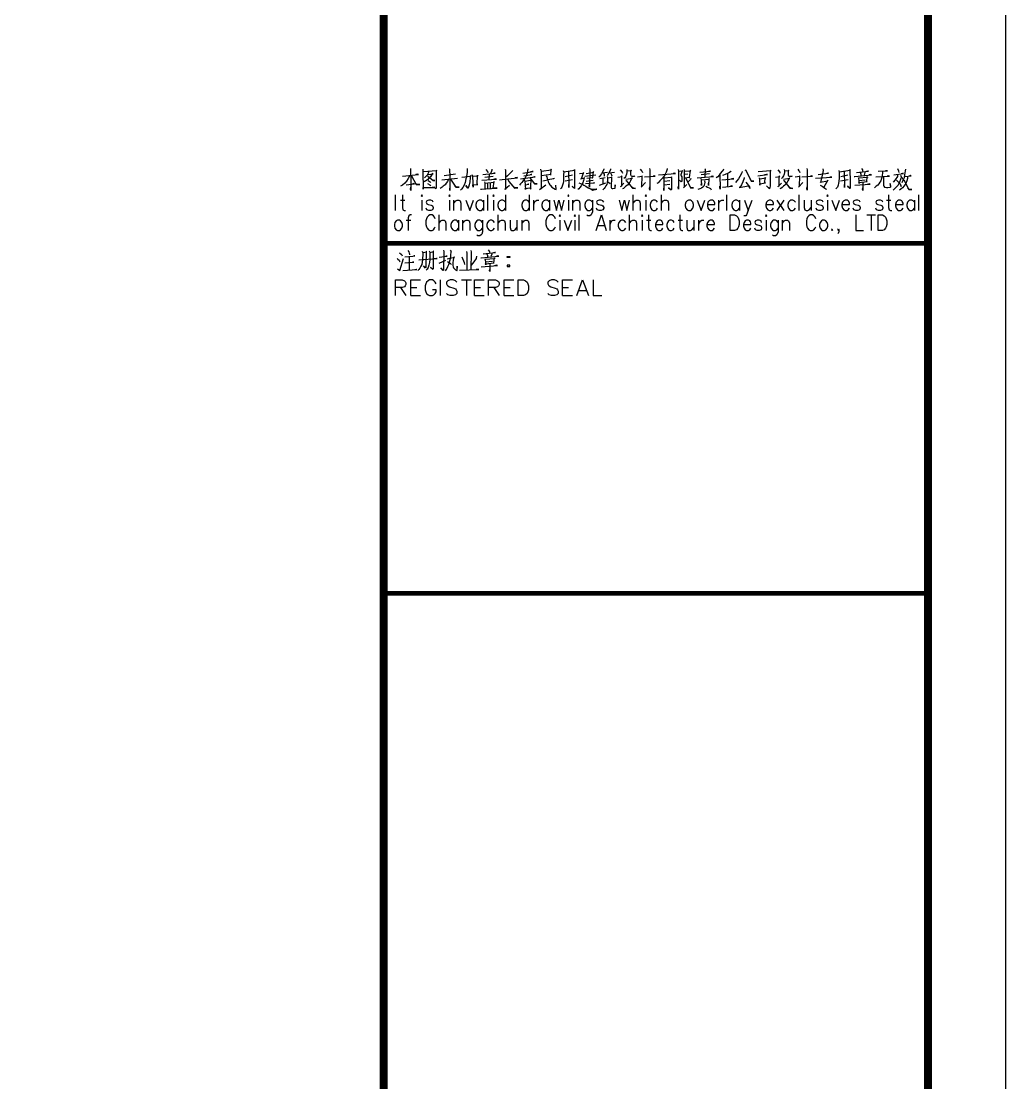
# Model space of a CAD drawing. Extents: x 1417642 to 3570900, y 124798 to 1191112.
# Drawn here: x 1599352 to 1618342, y 210008 to 230478 of the extents above; entities that cross this region are included whole.
import ezdxf

# ---------------------------------------------------------------- set-up
doc = ezdxf.new("R2010")
doc.units = 0
doc.header["$LTSCALE"] = 1000
doc.header["$MEASUREMENT"] = 0
doc.layers.add('PUB_TITLE', color=4, linetype='CONTINUOUS')
doc.layers.add('图戳', color=211, linetype='CONTINUOUS')

msp = doc.modelspace()

# ---------------------------------------------------------------- linework, layer by layer
at = {"layer": 'PUB_TITLE'}
msp.add_lwpolyline([(1417642.3, 124798.4), (1618342.3, 124798.4), (1618342.3, 250948.4), (1417642.3, 250948.4)], close=True, dxfattribs=at)
at = {"layer": 'PUB_TITLE', "const_width": 150}
msp.add_lwpolyline([(1421392.3, 126298.4), (1616842.3, 126298.4), (1616842.3, 249448.4), (1421392.3, 249448.4)], close=True, dxfattribs=at)
at = {"layer": '图戳'}
for p, q in [((1616842.3, 126298.4), (1616842.3, 249448.4)), ((1616842.3, 219448.4), (1606342.3, 219448.4))]:
    msp.add_line(p, q, dxfattribs=at)
for points, const_width in [([(1606342.3, 249448.4), (1606342.3, 126298.4)], 150), ([(1606342.3, 226198.4), (1616842.3, 226198.4)], 90), ([(1606342.3, 226198.4), (1616842.3, 226198.4)], 90), ([(1606342.3, 226198.4), (1616842.3, 226198.4)], 90), ([(1606342.3, 219448.4), (1616842.3, 219448.4)], 90)]:
    msp.add_lwpolyline(points, dxfattribs=dict(at, const_width=const_width))
for points in [[(1606861.4, 227636.8), (1606864.8, 227363.6), (1606864.8, 227216.8), (1606858, 227237.3), (1606864.8, 227281.7)], [(1607605.7, 227640.2), (1607612.6, 227623.1), (1607616, 227479.7), (1607619.4, 227216.8), (1607616, 227230.5), (1607616, 227261.2)], [(1607954, 227636.8), (1607954, 227609.5), (1607950.6, 227561.7), (1607940.4, 227493.4), (1607940.4, 227486.6), (1607930.1, 227438.8), (1607916.5, 227370.5), (1607892.6, 227315.8), (1607868.7, 227271.5), (1607841.3, 227240.7), (1607824.3, 227223.7)], [(1609125.1, 227630), (1609108.1, 227551.4), (1609097.8, 227517.3), (1609084.2, 227486.6), (1609073.9, 227455.8), (1609053.4, 227431.9), (1609029.5, 227394.4), (1609005.6, 227367.1), (1608985.2, 227339.7), (1608961.3, 227315.8)], [(1610313.3, 227636.8), (1610316.8, 227612.9), (1610313.3, 227278.3), (1610306.5, 227302.2), (1610313.3, 227329.5)], [(1610586.5, 227633.4), (1610586.5, 227616.3), (1610542.1, 227537.8), (1610525, 227507.1), (1610504.5, 227486.6), (1610494.3, 227469.5)], [(1610719.7, 227633.4), (1610716.2, 227616.3), (1610695.8, 227571.9), (1610671.9, 227531), (1610654.8, 227503.6)], [(1611470.8, 227636.8), (1611474.2, 227612.9), (1611474.2, 227223.7), (1611470.8, 227251), (1611474.2, 227285.1)], [(1611812.3, 227640.2), (1611812.3, 227623.1), (1611791.8, 227568.5), (1611774.7, 227527.5), (1611754.2, 227500.2), (1611720.1, 227452.4), (1611668.8, 227397.8), (1611634.7, 227363.6), (1611614.2, 227346.6)], [(1612539.5, 227633.4), (1612542.9, 227623.1), (1612539.5, 227476.3)], [(1614506.2, 227636.8), (1614509.6, 227612.9), (1614509.6, 227223.7), (1614506.2, 227251), (1614509.6, 227285.1)], [(1614816.9, 227630), (1614820.3, 227602.7), (1614796.4, 227479.7), (1614765.7, 227370.5), (1614762.3, 227377.3), (1614912.5, 227401.2), (1614909.1, 227411.5), (1614834, 227278.3)], [(1615561.2, 227640.2), (1615578.3, 227612.9), (1615581.7, 227606.1), (1615581.7, 227589)], [(1616288.5, 227561.7), (1616281.7, 227589), (1616257.8, 227633.4)], [(1606847.8, 227503.6), (1606813.6, 227445.6), (1606782.9, 227394.4), (1606748.7, 227356.8), (1606707.8, 227319.3), (1606670.2, 227295.4)], [(1606704.4, 227493.4), (1607015.1, 227524.1), (1607004.8, 227531), (1606963.8, 227520.7)], [(1606878.5, 227500.2), (1606970.7, 227329.5), (1607042.4, 227332.9), (1606974.1, 227336.3), (1606957, 227356.8)], [(1607097, 227623.1), (1607100.4, 227582.2), (1607107.3, 227237.3), (1607103.8, 227274.9), (1607329.2, 227274.9), (1607315.5, 227278.3), (1607281.4, 227274.9)], [(1607103.8, 227582.2), (1607370.2, 227599.2), (1607359.9, 227609.5), (1607356.5, 227582.2), (1607353.1, 227281.7), (1607349.7, 227247.6), (1607325.8, 227274.9)], [(1607192.6, 227527.5), (1607206.3, 227524.1), (1607295, 227534.4), (1607284.8, 227544.6), (1607243.8, 227479.7), (1607213.1, 227449), (1607185.8, 227421.7), (1607155.1, 227397.8), (1607124.3, 227380.7)], [(1607209.7, 227578.8), (1607209.7, 227561.7), (1607182.4, 227510.5), (1607144.8, 227469.5), (1607131.2, 227455.8)], [(1607185.8, 227490), (1607196, 227490), (1607295, 227404.6), (1607329.2, 227404.6), (1607295, 227411.5), (1607278, 227418.3)], [(1607595.5, 227431.9), (1607575, 227391), (1607551.1, 227353.4), (1607527.2, 227326.1), (1607493.1, 227298.8), (1607469.2, 227278.3), (1607435, 227251)], [(1607462.3, 227418.3), (1607766.2, 227452.4)], [(1607510.1, 227503.6), (1607728.7, 227537.8)], [(1607629.6, 227431.9), (1607708.2, 227315.8), (1607732.1, 227278.3), (1607797, 227281.7), (1607735.5, 227285.1), (1607711.6, 227305.6)], [(1607851.6, 227469.5), (1608015.5, 227493.4), (1608022.3, 227493.4), (1608015.5, 227503.6), (1608008.6, 227455.8), (1608001.8, 227384.1), (1607991.6, 227322.7), (1607977.9, 227278.3), (1607964.3, 227251), (1607957.4, 227268), (1607940.4, 227291.9), (1607926.7, 227309), (1607967.7, 227261.2), (1607974.5, 227274.9)], [(1608046.2, 227524.1), (1608056.4, 227486.6), (1608059.9, 227363.6), (1608066.7, 227281.7), (1608059.9, 227315.8), (1608063.3, 227322.7), (1608162.3, 227332.9), (1608148.6, 227329.5), (1608155.5, 227510.5), (1608162.3, 227496.8), (1608152, 227493.4), (1608056.4, 227483.2)], [(1608237.4, 227411.5), (1608517.4, 227435.4), (1608500.3, 227438.8), (1608459.3, 227428.5)], [(1608257.9, 227524.1), (1608493.5, 227548), (1608476.4, 227551.4), (1608455.9, 227544.6)], [(1608455.9, 227486.6), (1608292, 227466.1)], [(1608315.9, 227616.3), (1608346.7, 227578.8), (1608350.1, 227554.9)], [(1608377.4, 227531), (1608374, 227421.7)], [(1608432, 227623.1), (1608432, 227606.1), (1608401.3, 227537.8)], [(1608578.8, 227421.7), (1608735.9, 227438.8), (1608927.1, 227459.3), (1608916.9, 227466.1), (1608879.3, 227455.8)], [(1608688.1, 227626.6), (1608691.5, 227609.5), (1608691.5, 227230.5), (1608681.3, 227237.3), (1608770, 227315.8)], [(1608831.5, 227602.7), (1608797.4, 227561.7), (1608763.2, 227531), (1608729.1, 227496.8), (1608691.5, 227466.1)], [(1608735.9, 227431.9), (1608759.8, 227391), (1608797.4, 227339.7), (1608834.9, 227295.4), (1608865.7, 227261.2), (1608930.5, 227268), (1608865.7, 227271.5)], [(1608981.7, 227442.2), (1609265.1, 227476.3), (1609254.9, 227479.7), (1609213.9, 227466.1)], [(1609026.1, 227551.4), (1609224.2, 227578.8), (1609207.1, 227582.2), (1609172.9, 227571.9)], [(1609046.6, 227500.2), (1609200.3, 227524.1), (1609186.6, 227524.1), (1609166.1, 227517.3)], [(1609162.7, 227459.3), (1609251.5, 227343.2), (1609302.7, 227343.2), (1609251.5, 227346.6), (1609237.8, 227360.2)], [(1609367.6, 227623.1), (1609371, 227616.3), (1609381.2, 227595.8), (1609377.8, 227247.6), (1609350.5, 227230.5), (1609473.4, 227326.1)], [(1609381.2, 227589), (1609582.7, 227612.9), (1609572.4, 227626.6), (1609569, 227609.5), (1609558.8, 227517.3), (1609575.8, 227520.7), (1609381.2, 227496.8)], [(1609412, 227397.8), (1609511, 227418.3), (1609497.3, 227476.3), (1609483.7, 227500.2)], [(1609633.9, 227438.8), (1609623.6, 227449), (1609627.1, 227442.2), (1609511, 227418.3), (1609517.8, 227384.1), (1609531.5, 227353.4), (1609548.5, 227326.1), (1609562.2, 227309), (1609589.5, 227278.3), (1609620.2, 227257.8), (1609651, 227237.3), (1609668, 227230.5), (1609661.2, 227315.8)], [(1609808, 227602.7), (1609814.8, 227565.1), (1609811.4, 227524.1), (1609811.4, 227455.8), (1609811.4, 227391), (1609804.6, 227353.4), (1609794.4, 227315.8), (1609777.3, 227281.7), (1609767, 227261.2), (1609753.4, 227244.1)], [(1609814.8, 227571.9), (1610026.5, 227606.1), (1610023.1, 227616.3), (1610023.1, 227568.5), (1610026.5, 227431.9), (1610026.5, 227360.2), (1610026.5, 227350), (1610026.5, 227302.2), (1610026.5, 227268), (1610026.5, 227251), (1609978.7, 227298.8), (1610023.1, 227261.2)], [(1609842.2, 227401.2), (1609985.6, 227428.5)], [(1609982.2, 227507.1), (1609845.6, 227479.7)], [(1609910.4, 227585.6), (1609917.3, 227319.3), (1609917.3, 227274.9), (1609913.9, 227295.4), (1609917.3, 227332.9)], [(1610118.7, 227541.2), (1610204.1, 227551.4), (1610193.8, 227558.3), (1610187, 227531), (1610152.9, 227431.9), (1610146, 227438.8), (1610214.3, 227455.8), (1610207.5, 227459.3), (1610197.3, 227408), (1610183.6, 227360.2), (1610166.5, 227329.5), (1610152.9, 227305.6), (1610125.6, 227271.5), (1610105.1, 227247.6), (1610088, 227233.9)], [(1610224.6, 227493.4), (1610432.8, 227517.3)], [(1610251.9, 227544.6), (1610398.7, 227565.1), (1610385, 227578.8), (1610368, 227455.8), (1610374.8, 227455.8), (1610262.1, 227445.6)], [(1610514.8, 227445.6), (1610617.2, 227462.7)], [(1610555.8, 227554.9), (1610658.2, 227565.1)], [(1610654.8, 227483.2), (1610658.2, 227455.8), (1610661.6, 227411.5), (1610654.8, 227370.5), (1610644.5, 227329.5), (1610630.9, 227305.6), (1610617.2, 227281.7), (1610593.3, 227254.4), (1610579.7, 227233.9), (1610569.4, 227227.1)], [(1610572.8, 227452.4), (1610572.8, 227339.7)], [(1610583.1, 227554.9), (1610593.3, 227520.7), (1610596.7, 227510.5), (1610596.7, 227490)], [(1610661.6, 227455.8), (1610747, 227469.5), (1610736.7, 227476.3), (1610736.7, 227455.8), (1610733.3, 227298.8), (1610733.3, 227274.9), (1610740.1, 227261.2), (1610750.4, 227254.4), (1610760.6, 227254.4), (1610801.6, 227257.8), (1610808.4, 227261.2), (1610808.4, 227326.1), (1610801.6, 227261.2)], [(1610688.9, 227554.9), (1610798.2, 227565.1)], [(1610719.7, 227554.9), (1610740.1, 227517.3), (1610743.6, 227500.2)], [(1610859.6, 227472.9), (1610945, 227486.6), (1610931.3, 227500.2), (1610931.3, 227472.9), (1610927.9, 227298.8), (1610910.9, 227285.1), (1610975.7, 227353.4)], [(1610907.4, 227612.9), (1610945, 227568.5), (1610951.8, 227548)], [(1611016.7, 227435.4), (1611143, 227452.4), (1611132.8, 227459.3), (1611119.1, 227435.4), (1611102.1, 227401.2), (1611088.4, 227373.9), (1611071.3, 227350), (1611047.4, 227319.3), (1611016.7, 227295.4), (1610989.4, 227271.5), (1610968.9, 227254.4), (1610948.4, 227244.1)], [(1611030.4, 227619.7), (1611033.8, 227592.4), (1611033.8, 227558.3), (1611026.9, 227527.5), (1611016.7, 227496.8), (1611006.5, 227476.3), (1610992.8, 227459.3), (1610975.7, 227445.6)], [(1611037.2, 227595.8), (1611122.5, 227599.2), (1611115.7, 227609.5), (1611105.5, 227585.6), (1611105.5, 227561.7), (1611105.5, 227541.2), (1611105.5, 227517.3), (1611108.9, 227507.1), (1611115.7, 227496.8), (1611129.4, 227493.4), (1611146.5, 227490), (1611166.9, 227490), (1611180.6, 227493.4), (1611187.4, 227500.2)], [(1611242.1, 227476.3), (1611330.8, 227490), (1611324, 227496.8), (1611317.2, 227291.9), (1611306.9, 227278.3), (1611392.3, 227370.5)], [(1611289.9, 227626.6), (1611317.2, 227595.8), (1611327.4, 227578.8), (1611334.2, 227558.3)], [(1611371.8, 227476.3), (1611576.7, 227493.4), (1611566.4, 227496.8), (1611539.1, 227490)], [(1611641.5, 227517.3), (1611969.3, 227544.6), (1611952.2, 227551.4)], [(1611744, 227469.5), (1611747.4, 227455.8), (1611747.4, 227237.3), (1611747.4, 227216.8), (1611744, 227237.3), (1611747.4, 227261.2)], [(1611747.4, 227455.8), (1611894.2, 227469.5), (1611894.2, 227476.3), (1611901, 227469.5), (1611894.2, 227466.1), (1611894.2, 227233.9), (1611890.8, 227220.2), (1611839.6, 227264.6), (1611890.8, 227227.1)], [(1611952.2, 227551.4), (1611924.9, 227541.2)], [(1612020.5, 227619.7), (1612027.4, 227582.2), (1612027.4, 227240.7), (1612023.9, 227268), (1612027.4, 227298.8)], [(1612030.8, 227585.6), (1612109.3, 227592.4), (1612099.1, 227595.8), (1612075.2, 227513.9), (1612075.2, 227507.1), (1612082, 227496.8), (1612092.2, 227479.7), (1612095.6, 227455.8), (1612095.6, 227438.8), (1612092.2, 227414.9), (1612092.2, 227397.8), (1612082, 227380.7), (1612051.3, 227411.5), (1612082, 227384.1)], [(1612136.6, 227616.3), (1612136.6, 227589), (1612136.6, 227281.7), (1612126.4, 227268), (1612187.8, 227329.5)], [(1612140, 227589), (1612266.4, 227595.8), (1612252.7, 227606.1), (1612235.6, 227462.7), (1612245.9, 227462.7), (1612143.4, 227449)], [(1612208.3, 227531), (1612140, 227524.1)], [(1612170.8, 227452.4), (1612262.9, 227268), (1612317.6, 227264.6), (1612262.9, 227274.9), (1612249.3, 227295.4)], [(1612266.4, 227445.6), (1612259.5, 227425.1), (1612204.9, 227370.5)], [(1612392.7, 227459.3), (1612703.4, 227486.6), (1612686.3, 227490), (1612659, 227486.6)], [(1612440.5, 227568.5), (1612648.8, 227585.6), (1612635.1, 227589), (1612607.8, 227582.2)], [(1612461, 227445.6), (1612467.8, 227418.3), (1612471.2, 227312.4), (1612467.8, 227326.1), (1612471.2, 227350)], [(1612628.3, 227534.4), (1612464.4, 227517.3)], [(1612471.2, 227421.7), (1612628.3, 227435.4), (1612618, 227445.6), (1612614.6, 227418.3), (1612611.2, 227339.7), (1612607.8, 227309), (1612607.8, 227329.5), (1612611.2, 227353.4)], [(1612894.6, 227623.1), (1612884.4, 227595.8), (1612874.1, 227585.6), (1612836.6, 227541.2), (1612812.7, 227507.1), (1612785.3, 227479.7), (1612758, 227455.8)], [(1612829.7, 227531), (1612833.1, 227237.3), (1612826.3, 227264.6), (1612829.7, 227298.8)], [(1612867.3, 227418.3), (1613099.5, 227442.2), (1613085.8, 227445.6), (1613055.1, 227438.8)], [(1613044.8, 227589), (1613038, 227578.8), (1613014.1, 227561.7), (1612973.1, 227541.2), (1612928.8, 227520.7), (1612898, 227507.1), (1612880.9, 227503.6)], [(1612973.1, 227537.8), (1612973.1, 227291.9)], [(1613256.5, 227578.8), (1613253.1, 227554.9), (1613215.6, 227486.6), (1613184.8, 227438.8), (1613154.1, 227397.8), (1613130.2, 227370.5)], [(1613297.5, 227466.1), (1613297.5, 227449), (1613270.2, 227380.7), (1613273.6, 227384.1), (1613246.3, 227326.1), (1613212.1, 227271.5), (1613201.9, 227271.5), (1613379.4, 227302.2)], [(1613311.2, 227612.9), (1613328.2, 227606.1), (1613434.1, 227394.4), (1613440.9, 227394.4), (1613485.3, 227394.4), (1613437.5, 227401.2), (1613420.4, 227425.1)], [(1613557, 227496.8), (1613744.8, 227520.7), (1613727.7, 227520.7), (1613690.2, 227513.9)], [(1613563.8, 227582.2), (1613809.7, 227599.2), (1613802.8, 227609.5), (1613799.4, 227561.7), (1613799.4, 227373.9), (1613796, 227302.2), (1613792.6, 227268), (1613785.8, 227251), (1613782.3, 227244.1), (1613727.7, 227305.6), (1613782.3, 227254.4)], [(1613587.7, 227455.8), (1613594.6, 227418.3), (1613598, 227319.3), (1613598, 227343.2), (1613710.6, 227360.2), (1613693.6, 227360.2), (1613703.8, 227462.7), (1613714.1, 227449), (1613598, 227431.9)], [(1613898.4, 227472.9), (1613983.8, 227486.6), (1613970.1, 227500.2), (1613966.7, 227472.9), (1613963.3, 227298.8), (1613946.2, 227285.1), (1614014.5, 227353.4)], [(1613942.8, 227612.9), (1613983.8, 227568.5), (1613987.2, 227548)], [(1614055.5, 227435.4), (1614178.4, 227452.4), (1614168.2, 227459.3), (1614157.9, 227435.4), (1614140.9, 227401.2), (1614123.8, 227373.9), (1614110.1, 227350), (1614082.8, 227319.3), (1614055.5, 227295.4), (1614028.2, 227271.5), (1614004.3, 227254.4), (1613987.2, 227244.1)], [(1614069.2, 227619.7), (1614072.6, 227592.4), (1614072.6, 227558.3), (1614065.7, 227527.5), (1614055.5, 227496.8), (1614041.8, 227476.3), (1614028.2, 227459.3), (1614014.5, 227445.6)], [(1614072.6, 227595.8), (1614157.9, 227599.2), (1614154.5, 227609.5), (1614144.3, 227585.6), (1614144.3, 227561.7), (1614144.3, 227541.2), (1614144.3, 227517.3), (1614147.7, 227507.1), (1614154.5, 227496.8), (1614164.8, 227493.4), (1614181.8, 227490), (1614202.3, 227490), (1614216, 227493.4), (1614226.2, 227500.2)], [(1614280.8, 227476.3), (1614369.6, 227490), (1614362.8, 227496.8), (1614356, 227291.9), (1614342.3, 227278.3), (1614427.7, 227370.5)], [(1614328.6, 227626.6), (1614352.5, 227595.8), (1614366.2, 227578.8), (1614373, 227558.3)], [(1614410.6, 227476.3), (1614615.4, 227493.4), (1614601.8, 227496.8), (1614577.9, 227490)], [(1614670.1, 227452.4), (1614984.2, 227469.5), (1614970.5, 227472.9), (1614950.1, 227469.5)], [(1614724.7, 227524.1), (1614926.2, 227548), (1614912.5, 227548), (1614892, 227541.2)], [(1615120.8, 227602.7), (1615131, 227565.1), (1615127.6, 227524.1), (1615127.6, 227455.8), (1615124.2, 227391), (1615117.4, 227353.4), (1615107.1, 227315.8), (1615093.5, 227281.7), (1615079.8, 227261.2), (1615066.1, 227244.1)], [(1615131, 227571.9), (1615342.7, 227606.1), (1615335.9, 227616.3), (1615335.9, 227568.5), (1615339.3, 227431.9), (1615339.3, 227360.2), (1615339.3, 227350), (1615342.7, 227302.2), (1615339.3, 227268), (1615339.3, 227251), (1615291.5, 227298.8), (1615335.9, 227261.2)], [(1615154.9, 227401.2), (1615301.7, 227428.5)], [(1615294.9, 227507.1), (1615158.3, 227479.7)], [(1615226.6, 227585.6), (1615233.5, 227319.3), (1615233.5, 227274.9), (1615230, 227295.4), (1615233.5, 227332.9)], [(1615421.2, 227483.2), (1615428.1, 227483.2), (1615752.4, 227517.3), (1615738.8, 227520.7), (1615708, 227513.9)], [(1615465.6, 227561.7), (1615694.4, 227589), (1615680.7, 227589), (1615653.4, 227582.2)], [(1615496.4, 227466.1), (1615503.2, 227449), (1615513.4, 227350), (1615506.6, 227370.5), (1615667.1, 227387.5), (1615660.2, 227384.1), (1615670.5, 227483.2), (1615673.9, 227466.1), (1615503.2, 227452.4)], [(1615533.9, 227565.1), (1615544.2, 227527.5), (1615544.2, 227500.2)], [(1615622.7, 227571.9), (1615626.1, 227558.3), (1615609, 227507.1)], [(1615967.5, 227582.2), (1615967.5, 227565.1), (1615957.3, 227490), (1615947.1, 227445.6), (1615930, 227401.2), (1615916.3, 227373.9), (1615895.8, 227343.2), (1615871.9, 227315.8), (1615844.6, 227298.8), (1615824.1, 227278.3), (1615807.1, 227264.6)], [(1615834.4, 227479.7), (1616097.3, 227490), (1616087, 227496.8), (1616056.3, 227490)], [(1615878.8, 227585.6), (1616059.7, 227595.8), (1616049.5, 227595.8), (1616022.2, 227595.8)], [(1615981.2, 227476.3), (1615984.6, 227459.3), (1615981.2, 227404.6), (1615981.2, 227343.2), (1615984.6, 227315.8), (1615988, 227298.8), (1616001.7, 227281.7), (1616015.3, 227278.3), (1616042.7, 227274.9), (1616066.6, 227274.9), (1616114.4, 227278.3), (1616124.6, 227285.1), (1616114.4, 227350), (1616117.8, 227281.7)], [(1616315.8, 227455.8), (1616312.4, 227428.5), (1616295.3, 227377.3), (1616264.6, 227319.3), (1616223.6, 227274.9), (1616196.3, 227247.6), (1616169, 227223.7)], [(1616254.3, 227510.5), (1616250.9, 227486.6), (1616206.5, 227418.3), (1616172.4, 227377.3)], [(1616182.6, 227517.3), (1616367, 227541.2), (1616353.4, 227544.6), (1616326, 227534.4)], [(1616445.6, 227483.2), (1616445.6, 227445.6), (1616435.3, 227397.8), (1616414.8, 227350), (1616384.1, 227305.6), (1616349.9, 227268), (1616319.2, 227237.3), (1616291.9, 227220.2)], [(1616309, 227507.1), (1616326, 227479.7), (1616343.1, 227459.3), (1616349.9, 227435.4)], [(1616346.5, 227370.5), (1616370.4, 227428.5), (1616387.5, 227466.1), (1616397.8, 227513.9), (1616404.6, 227554.9), (1616411.4, 227595.8), (1616414.8, 227623.1)], [(1616394.3, 227483.2), (1616517.3, 227500.2), (1616503.6, 227503.6), (1616483.1, 227493.4)], [(1606779.5, 227322.7), (1606936.5, 227339.7), (1606926.3, 227346.6), (1606895.6, 227336.3)], [(1607189.2, 227350), (1607230.2, 227326.1), (1607250.7, 227312.4)], [(1607202.9, 227408), (1607237, 227384.1), (1607254.1, 227367.1)], [(1608213.5, 227240.7), (1608227.2, 227240.7), (1608312.5, 227247.6), (1608315.9, 227247.6), (1608534.5, 227261.2), (1608520.8, 227264.6), (1608469.6, 227257.8)], [(1608285.2, 227380.7), (1608292, 227353.4), (1608295.5, 227247.6)], [(1608292, 227353.4), (1608476.4, 227377.3), (1608466.2, 227387.5), (1608445.7, 227257.8)], [(1608346.7, 227339.7), (1608346.7, 227251)], [(1608397.9, 227346.6), (1608394.5, 227251)], [(1608834.9, 227295.4), (1608865.7, 227268)], [(1609053.4, 227418.3), (1609067.1, 227394.4), (1609070.5, 227319.3), (1609077.3, 227230.5), (1609073.9, 227254.4), (1609162.7, 227264.6), (1609179.8, 227237.3), (1609183.2, 227264.6), (1609183.2, 227315.8), (1609186.6, 227404.6), (1609176.4, 227404.6), (1609067.1, 227391)], [(1609073.9, 227322.7), (1609145.6, 227336.3), (1609135.4, 227336.3), (1609118.3, 227329.5)], [(1610108.5, 227363.6), (1610139.2, 227350), (1610163.1, 227339.7), (1610200.7, 227319.3), (1610241.6, 227298.8), (1610289.4, 227268), (1610330.4, 227247.6), (1610337.2, 227244.1), (1610371.4, 227223.7), (1610453.3, 227240.7), (1610449.9, 227240.7), (1610374.8, 227230.5), (1610340.7, 227240.7)], [(1610238.2, 227350), (1610412.4, 227363.6), (1610405.5, 227367.1), (1610395.3, 227360.2)], [(1610251.9, 227394.4), (1610381.6, 227411.5)], [(1610508, 227315.8), (1610627.5, 227363.6)], [(1610661.6, 227387.5), (1610699.2, 227353.4), (1610706, 227339.7)], [(1611016.7, 227404.6), (1611020.1, 227404.6), (1611139.6, 227257.8), (1611197.7, 227254.4), (1611139.6, 227264.6), (1611122.5, 227278.3)], [(1611863.5, 227401.2), (1611750.8, 227391)], [(1611750.8, 227326.1), (1611863.5, 227336.3)], [(1612532.7, 227397.8), (1612536.1, 227370.5), (1612525.9, 227319.3), (1612519, 227298.8), (1612502, 227278.3), (1612474.6, 227257.8), (1612443.9, 227244.1), (1612402.9, 227230.5)], [(1612556.6, 227298.8), (1612590.7, 227281.7), (1612621.5, 227264.6), (1612645.4, 227251), (1612652.2, 227240.7), (1612659, 227227.1)], [(1612880.9, 227281.7), (1613068.7, 227298.8), (1613051.7, 227302.2), (1613031.2, 227295.4)], [(1613328.2, 227377.3), (1613396.5, 227285.1), (1613403.3, 227254.4), (1613389.7, 227291.9)], [(1614052.1, 227404.6), (1614058.9, 227404.6), (1614175, 227257.8), (1614236.5, 227254.4), (1614175, 227264.6), (1614157.9, 227278.3)], [(1614762.3, 227319.3), (1614803.2, 227295.4), (1614827.1, 227278.3), (1614854.5, 227261.2), (1614871.5, 227247.6), (1614881.8, 227230.5)], [(1615431.5, 227315.8), (1615728.5, 227336.3), (1615711.5, 227339.7), (1615670.5, 227329.5)], [(1615510, 227408), (1615632.9, 227421.7)], [(1615585.1, 227370.5), (1615585.1, 227216.8), (1615581.7, 227240.7), (1615585.1, 227264.6)], [(1616237.3, 227414.9), (1616271.4, 227377.3), (1616305.6, 227339.7), (1616319.2, 227312.4), (1616326, 227288.5), (1616319.2, 227315.8)], [(1616377.3, 227421.7), (1616469.5, 227230.5), (1616527.5, 227230.5), (1616472.9, 227237.3), (1616449, 227264.6)], [(1606571.2, 226831), (1606571.2, 227128.1)], [(1606666.8, 227029), (1606752.2, 227029)], [(1606704.4, 227128.1), (1606704.4, 226885.6), (1606714.6, 226844.7), (1606738.5, 226831), (1606762.4, 226831)], [(1607066.3, 227114.4), (1607079.9, 227100.7), (1607090.2, 227114.4), (1607079.9, 227128.1), (1607066.3, 227114.4), (1607066.3, 227114.4)], [(1607079.9, 227029), (1607079.9, 226831)], [(1607298.5, 226988.1), (1607284.8, 227015.4), (1607250.7, 227029), (1607213.1, 227029), (1607175.5, 227015.4), (1607165.3, 226988.1), (1607175.5, 226957.3), (1607199.4, 226943.7), (1607260.9, 226930), (1607284.8, 226916.4), (1607298.5, 226885.6), (1607298.5, 226872), (1607284.8, 226844.7), (1607250.7, 226831), (1607213.1, 226831), (1607175.5, 226844.7), (1607165.3, 226872)], [(1607602.3, 227114.4), (1607612.6, 227100.7), (1607626.2, 227114.4), (1607612.6, 227128.1), (1607602.3, 227114.4), (1607602.3, 227114.4)], [(1607612.6, 227029), (1607612.6, 226831)], [(1607697.9, 226971), (1607735.5, 227015.4), (1607759.4, 227029), (1607793.5, 227029), (1607820.9, 227015.4), (1607831.1, 226971), (1607831.1, 226831)], [(1607697.9, 226831), (1607697.9, 227029)], [(1607930.1, 227029), (1608001.8, 226831), (1608073.5, 227029)], [(1608268.1, 226988.1), (1608244.2, 227015.4), (1608220.3, 227029), (1608182.8, 227029), (1608158.9, 227015.4), (1608135, 226988.1), (1608121.3, 226943.7), (1608121.3, 226916.4), (1608135, 226872), (1608158.9, 226844.7), (1608182.8, 226831), (1608220.3, 226831), (1608244.2, 226844.7), (1608268.1, 226872)], [(1608268.1, 227029), (1608268.1, 226831)], [(1608353.5, 226831), (1608353.5, 227128.1)], [(1608449.1, 227114.4), (1608462.8, 227100.7), (1608473, 227114.4), (1608462.8, 227128.1), (1608449.1, 227114.4), (1608449.1, 227114.4)], [(1608462.8, 227029), (1608462.8, 226831)], [(1608691.5, 226988.1), (1608667.6, 227015.4), (1608643.7, 227029), (1608606.2, 227029), (1608582.3, 227015.4), (1608558.4, 226988.1), (1608548.1, 226943.7), (1608548.1, 226916.4), (1608558.4, 226872), (1608582.3, 226844.7), (1608606.2, 226831), (1608643.7, 226831), (1608667.6, 226844.7), (1608691.5, 226872)], [(1608691.5, 227128.1), (1608691.5, 226831)], [(1609152.5, 226988.1), (1609128.6, 227015.4), (1609104.7, 227029), (1609067.1, 227029), (1609043.2, 227015.4), (1609019.3, 226988.1), (1609009.1, 226943.7), (1609009.1, 226916.4), (1609019.3, 226872), (1609043.2, 226844.7), (1609067.1, 226831), (1609104.7, 226831), (1609128.6, 226844.7), (1609152.5, 226872)], [(1609152.5, 227128.1), (1609152.5, 226831)], [(1609237.8, 226943.7), (1609251.5, 226988.1), (1609275.4, 227015.4), (1609299.3, 227029), (1609336.8, 227029)], [(1609237.8, 226831), (1609237.8, 227029)], [(1609541.7, 226988.1), (1609517.8, 227015.4), (1609493.9, 227029), (1609456.3, 227029), (1609432.4, 227015.4), (1609408.5, 226988.1), (1609394.9, 226943.7), (1609394.9, 226916.4), (1609408.5, 226872), (1609432.4, 226844.7), (1609456.3, 226831), (1609493.9, 226831), (1609517.8, 226844.7), (1609541.7, 226872)], [(1609541.7, 227029), (1609541.7, 226831)], [(1609627.1, 227029), (1609674.9, 226831), (1609722.7, 227029), (1609773.9, 226831), (1609821.7, 227029)], [(1609893.4, 227114.4), (1609907, 227100.7), (1609917.3, 227114.4), (1609907, 227128.1), (1609893.4, 227114.4), (1609893.4, 227114.4)], [(1609907, 227029), (1609907, 226831)], [(1609989, 226971), (1610026.5, 227015.4), (1610050.4, 227029), (1610088, 227029), (1610111.9, 227015.4), (1610125.6, 226971), (1610125.6, 226831)], [(1609989, 226831), (1609989, 227029)], [(1610368, 226988.1), (1610344.1, 227015.4), (1610316.8, 227029), (1610282.6, 227029), (1610258.7, 227015.4), (1610234.8, 226988.1), (1610221.2, 226943.7), (1610221.2, 226916.4), (1610234.8, 226872), (1610258.7, 226844.7), (1610282.6, 226831), (1610316.8, 226831), (1610344.1, 226844.7), (1610368, 226872)], [(1610368, 227029), (1610368, 226800.3), (1610354.3, 226759.3), (1610344.1, 226742.2), (1610316.8, 226728.6), (1610282.6, 226728.6), (1610258.7, 226742.2)], [(1610586.5, 226988.1), (1610572.8, 227015.4), (1610535.3, 227029), (1610501.1, 227029), (1610463.6, 227015.4), (1610449.9, 226988.1), (1610463.6, 226957.3), (1610487.5, 226943.7), (1610548.9, 226930), (1610572.8, 226916.4), (1610586.5, 226885.6), (1610586.5, 226872), (1610572.8, 226844.7), (1610535.3, 226831), (1610501.1, 226831), (1610463.6, 226844.7), (1610449.9, 226872)], [(1610887, 227029), (1610938.2, 226831), (1610986, 227029), (1611033.8, 226831), (1611081.6, 227029)], [(1611156.7, 226831), (1611156.7, 227128.1)], [(1611156.7, 226971), (1611190.8, 227015.4), (1611214.7, 227029), (1611252.3, 227029), (1611276.2, 227015.4), (1611289.9, 226971), (1611289.9, 226831)], [(1611385.5, 227114.4), (1611399.1, 227100.7), (1611409.4, 227114.4), (1611399.1, 227128.1), (1611385.5, 227114.4), (1611385.5, 227114.4)], [(1611399.1, 227029), (1611399.1, 226831)], [(1611627.9, 226988.1), (1611604, 227015.4), (1611580.1, 227029), (1611542.5, 227029), (1611518.6, 227015.4), (1611494.7, 226988.1), (1611481.1, 226943.7), (1611481.1, 226916.4), (1611494.7, 226872), (1611518.6, 226844.7), (1611542.5, 226831), (1611580.1, 226831), (1611604, 226844.7), (1611627.9, 226872)], [(1611699.6, 226831), (1611699.6, 227128.1)], [(1611699.6, 226971), (1611737.1, 227015.4), (1611761, 227029), (1611798.6, 227029), (1611822.5, 227015.4), (1611836.2, 226971), (1611836.2, 226831)], [(1612222, 227029), (1612198.1, 227015.4), (1612174.2, 226988.1), (1612160.5, 226943.7), (1612160.5, 226916.4), (1612174.2, 226872), (1612198.1, 226844.7), (1612222, 226831), (1612259.5, 226831), (1612283.4, 226844.7), (1612307.3, 226872), (1612321, 226916.4), (1612321, 226943.7), (1612307.3, 226988.1), (1612283.4, 227015.4), (1612259.5, 227029), (1612222, 227029), (1612222, 227029)], [(1612392.7, 227029), (1612464.4, 226831), (1612539.5, 227029)], [(1612587.3, 226943.7), (1612730.7, 226943.7), (1612730.7, 226971), (1612720.5, 227001.7), (1612706.8, 227015.4), (1612682.9, 227029), (1612648.8, 227029), (1612621.5, 227015.4), (1612597.6, 226988.1), (1612587.3, 226943.7), (1612587.3, 226916.4), (1612597.6, 226872), (1612621.5, 226844.7), (1612648.8, 226831), (1612682.9, 226831), (1612706.8, 226844.7), (1612730.7, 226872)], [(1612805.8, 226943.7), (1612816.1, 226988.1), (1612840, 227015.4), (1612867.3, 227029), (1612901.4, 227029)], [(1612805.8, 226831), (1612805.8, 227029)], [(1612962.9, 226831), (1612962.9, 227128.1)], [(1613205.3, 226988.1), (1613181.4, 227015.4), (1613157.5, 227029), (1613120, 227029), (1613096.1, 227015.4), (1613072.2, 226988.1), (1613058.5, 226943.7), (1613058.5, 226916.4), (1613072.2, 226872), (1613096.1, 226844.7), (1613120, 226831), (1613157.5, 226831), (1613181.4, 226844.7), (1613205.3, 226872)], [(1613205.3, 227029), (1613205.3, 226831)], [(1613300.9, 227029), (1613376, 226831), (1613447.7, 227029)], [(1613714.1, 226943.7), (1613860.9, 226943.7), (1613860.9, 226971), (1613847.2, 227001.7), (1613837, 227015.4), (1613813.1, 227029), (1613775.5, 227029), (1613751.6, 227015.4), (1613727.7, 226988.1), (1613714.1, 226943.7), (1613714.1, 226916.4), (1613727.7, 226872), (1613751.6, 226844.7), (1613775.5, 226831), (1613813.1, 226831), (1613837, 226844.7), (1613860.9, 226872)], [(1614065.7, 226831), (1613932.6, 227029)], [(1613932.6, 226831), (1614065.7, 227029)], [(1614284.3, 226988.1), (1614260.4, 227015.4), (1614236.5, 227029), (1614198.9, 227029), (1614175, 227015.4), (1614151.1, 226988.1), (1614140.9, 226943.7), (1614140.9, 226916.4), (1614151.1, 226872), (1614175, 226844.7), (1614198.9, 226831), (1614236.5, 226831), (1614260.4, 226844.7), (1614284.3, 226872)], [(1614356, 226831), (1614356, 227128.1)], [(1614455, 227029), (1614455, 226885.6), (1614465.2, 226844.7), (1614492.5, 226831), (1614526.7, 226831), (1614550.6, 226844.7), (1614588.1, 226885.6)], [(1614588.1, 227029), (1614588.1, 226831)], [(1614820.3, 226988.1), (1614806.7, 227015.4), (1614769.1, 227029), (1614735, 227029), (1614697.4, 227015.4), (1614683.7, 226988.1), (1614697.4, 226957.3), (1614721.3, 226943.7), (1614782.8, 226930), (1614806.7, 226916.4), (1614820.3, 226885.6), (1614820.3, 226872), (1614806.7, 226844.7), (1614769.1, 226831), (1614735, 226831), (1614697.4, 226844.7), (1614683.7, 226872)], [(1614892, 227114.4), (1614902.3, 227100.7), (1614915.9, 227114.4), (1614902.3, 227128.1), (1614892, 227114.4), (1614892, 227114.4)], [(1614902.3, 227029), (1614902.3, 226831)], [(1614987.6, 227029), (1615062.7, 226831), (1615134.4, 227029)], [(1615182.2, 226943.7), (1615329.1, 226943.7), (1615329.1, 226971), (1615315.4, 227001.7), (1615305.2, 227015.4), (1615281.3, 227029), (1615243.7, 227029), (1615219.8, 227015.4), (1615195.9, 226988.1), (1615182.2, 226943.7), (1615182.2, 226916.4), (1615195.9, 226872), (1615219.8, 226844.7), (1615243.7, 226831), (1615281.3, 226831), (1615305.2, 226844.7), (1615329.1, 226872)], [(1615533.9, 226988.1), (1615523.7, 227015.4), (1615486.1, 227029), (1615448.6, 227029), (1615414.4, 227015.4), (1615400.8, 226988.1), (1615414.4, 226957.3), (1615438.3, 226943.7), (1615496.4, 226930), (1615523.7, 226916.4), (1615533.9, 226885.6), (1615533.9, 226872), (1615523.7, 226844.7), (1615486.1, 226831), (1615448.6, 226831), (1615414.4, 226844.7), (1615400.8, 226872)], [(1615971, 226988.1), (1615957.3, 227015.4), (1615923.2, 227029), (1615885.6, 227029), (1615848, 227015.4), (1615837.8, 226988.1), (1615848, 226957.3), (1615875.4, 226943.7), (1615933.4, 226930), (1615957.3, 226916.4), (1615971, 226885.6), (1615971, 226872), (1615957.3, 226844.7), (1615923.2, 226831), (1615885.6, 226831), (1615848, 226844.7), (1615837.8, 226872)], [(1616042.7, 227029), (1616128, 227029)], [(1616080.2, 227128.1), (1616080.2, 226885.6), (1616093.9, 226844.7), (1616117.8, 226831), (1616141.7, 226831)], [(1616213.4, 226943.7), (1616360.2, 226943.7), (1616360.2, 226971), (1616346.5, 227001.7), (1616336.3, 227015.4), (1616309, 227029), (1616274.8, 227029), (1616250.9, 227015.4), (1616227, 226988.1), (1616213.4, 226943.7), (1616213.4, 226916.4), (1616227, 226872), (1616250.9, 226844.7), (1616274.8, 226831), (1616309, 226831), (1616336.3, 226844.7), (1616360.2, 226872)], [(1616578.7, 226988.1), (1616554.8, 227015.4), (1616527.5, 227029), (1616493.4, 227029), (1616469.5, 227015.4), (1616445.6, 226988.1), (1616431.9, 226943.7), (1616431.9, 226916.4), (1616445.6, 226872), (1616469.5, 226844.7), (1616493.4, 226831), (1616527.5, 226831), (1616554.8, 226844.7), (1616578.7, 226872)], [(1616578.7, 227029), (1616578.7, 226831)], [(1616664.1, 226831), (1616664.1, 227128.1)], [(1613376, 226831), (1613338.5, 226742.2), (1613328.2, 226728.6), (1613290.7, 226728.6)], [(1606608.8, 226643.2), (1606584.9, 226629.6), (1606561, 226598.8), (1606550.7, 226557.9), (1606550.7, 226527.1), (1606561, 226486.2), (1606584.9, 226455.4), (1606608.8, 226441.8), (1606646.3, 226441.8), (1606670.2, 226455.4), (1606694.1, 226486.2), (1606707.8, 226527.1), (1606707.8, 226557.9), (1606694.1, 226598.8), (1606670.2, 226629.6), (1606646.3, 226643.2), (1606608.8, 226643.2), (1606608.8, 226643.2)], [(1606779.5, 226643.2), (1606864.8, 226643.2)], [(1606878.5, 226742.2), (1606851.2, 226742.2), (1606827.3, 226728.6), (1606817, 226684.2), (1606817, 226441.8)], [(1607339.4, 226670.5), (1607325.8, 226697.8), (1607301.9, 226728.6), (1607278, 226742.2), (1607230.2, 226742.2), (1607206.3, 226728.6), (1607179, 226697.8), (1607168.7, 226670.5), (1607155.1, 226629.6), (1607155.1, 226557.9), (1607168.7, 226513.5), (1607179, 226486.2), (1607206.3, 226455.4), (1607230.2, 226441.8), (1607278, 226441.8), (1607301.9, 226455.4), (1607325.8, 226486.2), (1607339.4, 226513.5)], [(1607411.1, 226441.8), (1607411.1, 226742.2)], [(1607411.1, 226585.2), (1607448.7, 226629.6), (1607472.6, 226643.2), (1607506.7, 226643.2), (1607530.6, 226629.6), (1607544.3, 226585.2), (1607544.3, 226441.8)], [(1607786.7, 226598.8), (1607762.8, 226629.6), (1607738.9, 226643.2), (1607701.4, 226643.2), (1607677.5, 226629.6), (1607653.5, 226598.8), (1607639.9, 226557.9), (1607639.9, 226527.1), (1607653.5, 226486.2), (1607677.5, 226455.4), (1607701.4, 226441.8), (1607738.9, 226441.8), (1607762.8, 226455.4), (1607786.7, 226486.2)], [(1607786.7, 226643.2), (1607786.7, 226441.8)], [(1607872.1, 226585.2), (1607909.6, 226629.6), (1607933.5, 226643.2), (1607967.7, 226643.2), (1607991.6, 226629.6), (1608005.2, 226585.2), (1608005.2, 226441.8)], [(1607872.1, 226441.8), (1607872.1, 226643.2)], [(1608247.7, 226598.8), (1608223.7, 226629.6), (1608199.8, 226643.2), (1608162.3, 226643.2), (1608138.4, 226629.6), (1608114.5, 226598.8), (1608100.8, 226557.9), (1608100.8, 226527.1), (1608114.5, 226486.2), (1608138.4, 226455.4), (1608162.3, 226441.8), (1608199.8, 226441.8), (1608223.7, 226455.4), (1608247.7, 226486.2)], [(1608247.7, 226643.2), (1608247.7, 226414.5), (1608237.4, 226370.1), (1608223.7, 226356.4), (1608199.8, 226342.8), (1608162.3, 226342.8), (1608138.4, 226356.4)], [(1608479.8, 226598.8), (1608452.5, 226629.6), (1608428.6, 226643.2), (1608394.5, 226643.2), (1608370.6, 226629.6), (1608343.3, 226598.8), (1608333, 226557.9), (1608333, 226527.1), (1608343.3, 226486.2), (1608370.6, 226455.4), (1608394.5, 226441.8), (1608428.6, 226441.8), (1608452.5, 226455.4), (1608479.8, 226486.2)], [(1608551.5, 226441.8), (1608551.5, 226742.2)], [(1608551.5, 226585.2), (1608589.1, 226629.6), (1608613, 226643.2), (1608647.1, 226643.2), (1608671, 226629.6), (1608684.7, 226585.2), (1608684.7, 226441.8)], [(1608780.3, 226643.2), (1608780.3, 226499.8), (1608793.9, 226455.4), (1608817.9, 226441.8), (1608855.4, 226441.8), (1608879.3, 226455.4), (1608913.5, 226499.8)], [(1608913.5, 226643.2), (1608913.5, 226441.8)], [(1609012.5, 226585.2), (1609050, 226629.6), (1609073.9, 226643.2), (1609108.1, 226643.2), (1609132, 226629.6), (1609145.6, 226585.2), (1609145.6, 226441.8)], [(1609012.5, 226441.8), (1609012.5, 226643.2)], [(1609654.4, 226670.5), (1609644.1, 226697.8), (1609620.2, 226728.6), (1609592.9, 226742.2), (1609545.1, 226742.2), (1609521.2, 226728.6), (1609497.3, 226697.8), (1609483.7, 226670.5), (1609473.4, 226629.6), (1609473.4, 226557.9), (1609483.7, 226513.5), (1609497.3, 226486.2), (1609521.2, 226455.4), (1609545.1, 226441.8), (1609592.9, 226441.8), (1609620.2, 226455.4), (1609644.1, 226486.2), (1609654.4, 226513.5)], [(1609729.5, 226728.6), (1609739.7, 226714.9), (1609753.4, 226728.6), (1609739.7, 226742.2), (1609729.5, 226728.6), (1609729.5, 226728.6)], [(1609739.7, 226643.2), (1609739.7, 226441.8)], [(1609825.1, 226643.2), (1609896.8, 226441.8), (1609971.9, 226643.2)], [(1610019.7, 226728.6), (1610030, 226714.9), (1610043.6, 226728.6), (1610030, 226742.2), (1610019.7, 226728.6), (1610019.7, 226728.6)], [(1610030, 226643.2), (1610030, 226441.8)], [(1610115.3, 226441.8), (1610115.3, 226742.2)], [(1610443.1, 226441.8), (1610542.1, 226742.2), (1610637.7, 226441.8)], [(1610709.4, 226557.9), (1610723.1, 226598.8), (1610747, 226629.6), (1610770.9, 226643.2), (1610808.4, 226643.2)], [(1610709.4, 226441.8), (1610709.4, 226643.2)], [(1611013.3, 226598.8), (1610989.4, 226629.6), (1610965.5, 226643.2), (1610927.9, 226643.2), (1610904, 226629.6), (1610880.1, 226598.8), (1610866.5, 226557.9), (1610866.5, 226527.1), (1610880.1, 226486.2), (1610904, 226455.4), (1610927.9, 226441.8), (1610965.5, 226441.8), (1610989.4, 226455.4), (1611013.3, 226486.2)], [(1611085, 226441.8), (1611085, 226742.2)], [(1611085, 226585.2), (1611122.5, 226629.6), (1611146.5, 226643.2), (1611184, 226643.2), (1611207.9, 226629.6), (1611218.2, 226585.2), (1611218.2, 226441.8)], [(1611317.2, 226728.6), (1611327.4, 226714.9), (1611341.1, 226728.6), (1611327.4, 226742.2), (1611317.2, 226728.6), (1611317.2, 226728.6)], [(1611327.4, 226643.2), (1611327.4, 226441.8)], [(1611412.8, 226643.2), (1611498.1, 226643.2)], [(1611450.3, 226742.2), (1611450.3, 226499.8), (1611464, 226455.4), (1611487.9, 226441.8), (1611511.8, 226441.8)], [(1611583.5, 226557.9), (1611730.3, 226557.9), (1611730.3, 226585.2), (1611716.6, 226612.5), (1611706.4, 226629.6), (1611682.5, 226643.2), (1611644.9, 226643.2), (1611621, 226629.6), (1611597.1, 226598.8), (1611583.5, 226557.9), (1611583.5, 226527.1), (1611597.1, 226486.2), (1611621, 226455.4), (1611644.9, 226441.8), (1611682.5, 226441.8), (1611706.4, 226455.4), (1611730.3, 226486.2)], [(1611948.8, 226598.8), (1611924.9, 226629.6), (1611897.6, 226643.2), (1611863.5, 226643.2), (1611839.6, 226629.6), (1611815.7, 226598.8), (1611802, 226557.9), (1611802, 226527.1), (1611815.7, 226486.2), (1611839.6, 226455.4), (1611863.5, 226441.8), (1611897.6, 226441.8), (1611924.9, 226455.4), (1611948.8, 226486.2)], [(1612020.5, 226643.2), (1612105.9, 226643.2)], [(1612058.1, 226742.2), (1612058.1, 226499.8), (1612068.3, 226455.4), (1612092.2, 226441.8), (1612116.1, 226441.8)], [(1612191.2, 226643.2), (1612191.2, 226499.8), (1612201.5, 226455.4), (1612225.4, 226441.8), (1612262.9, 226441.8), (1612286.8, 226455.4), (1612324.4, 226499.8)], [(1612324.4, 226643.2), (1612324.4, 226441.8)], [(1612420, 226557.9), (1612433.7, 226598.8), (1612457.6, 226629.6), (1612481.5, 226643.2), (1612519, 226643.2)], [(1612420, 226441.8), (1612420, 226643.2)], [(1612577.1, 226557.9), (1612723.9, 226557.9), (1612723.9, 226585.2), (1612710.2, 226612.5), (1612700, 226629.6), (1612676.1, 226643.2), (1612638.5, 226643.2), (1612614.6, 226629.6), (1612590.7, 226598.8), (1612577.1, 226557.9), (1612577.1, 226527.1), (1612590.7, 226486.2), (1612614.6, 226455.4), (1612638.5, 226441.8), (1612676.1, 226441.8), (1612700, 226455.4), (1612723.9, 226486.2)], [(1613027.8, 226441.8), (1613027.8, 226742.2), (1613113.1, 226742.2), (1613147.3, 226728.6), (1613171.2, 226697.8), (1613184.8, 226670.5), (1613198.5, 226629.6), (1613198.5, 226557.9), (1613184.8, 226513.5), (1613171.2, 226486.2), (1613147.3, 226455.4), (1613113.1, 226441.8), (1613027.8, 226441.8), (1613027.8, 226441.8)], [(1613280.4, 226557.9), (1613427.2, 226557.9), (1613427.2, 226585.2), (1613417, 226612.5), (1613403.3, 226629.6), (1613379.4, 226643.2), (1613341.9, 226643.2), (1613318, 226629.6), (1613294.1, 226598.8), (1613280.4, 226557.9), (1613280.4, 226527.1), (1613294.1, 226486.2), (1613318, 226455.4), (1613341.9, 226441.8), (1613379.4, 226441.8), (1613403.3, 226455.4), (1613427.2, 226486.2)], [(1613632.1, 226598.8), (1613621.9, 226629.6), (1613584.3, 226643.2), (1613550.2, 226643.2), (1613512.6, 226629.6), (1613499, 226598.8), (1613512.6, 226571.5), (1613536.5, 226557.9), (1613598, 226540.8), (1613621.9, 226527.1), (1613632.1, 226499.8), (1613632.1, 226486.2), (1613621.9, 226455.4), (1613584.3, 226441.8), (1613550.2, 226441.8), (1613512.6, 226455.4), (1613499, 226486.2)], [(1613707.2, 226728.6), (1613717.5, 226714.9), (1613731.1, 226728.6), (1613717.5, 226742.2), (1613707.2, 226728.6), (1613707.2, 226728.6)], [(1613717.5, 226643.2), (1613717.5, 226441.8)], [(1613949.6, 226598.8), (1613925.7, 226629.6), (1613901.8, 226643.2), (1613864.3, 226643.2), (1613840.4, 226629.6), (1613816.5, 226598.8), (1613802.8, 226557.9), (1613802.8, 226527.1), (1613816.5, 226486.2), (1613840.4, 226455.4), (1613864.3, 226441.8), (1613901.8, 226441.8), (1613925.7, 226455.4), (1613949.6, 226486.2)], [(1613949.6, 226643.2), (1613949.6, 226414.5), (1613936, 226370.1), (1613925.7, 226356.4), (1613901.8, 226342.8), (1613864.3, 226342.8), (1613840.4, 226356.4)], [(1614035, 226585.2), (1614069.2, 226629.6), (1614096.5, 226643.2), (1614130.6, 226643.2), (1614154.5, 226629.6), (1614168.2, 226585.2), (1614168.2, 226441.8)], [(1614035, 226441.8), (1614035, 226643.2)], [(1614676.9, 226670.5), (1614663.3, 226697.8), (1614639.4, 226728.6), (1614615.4, 226742.2), (1614567.6, 226742.2), (1614543.7, 226728.6), (1614519.8, 226697.8), (1614506.2, 226670.5), (1614495.9, 226629.6), (1614495.9, 226557.9), (1614506.2, 226513.5), (1614519.8, 226486.2), (1614543.7, 226455.4), (1614567.6, 226441.8), (1614615.4, 226441.8), (1614639.4, 226455.4), (1614663.3, 226486.2), (1614676.9, 226513.5)], [(1614810.1, 226643.2), (1614786.2, 226629.6), (1614762.3, 226598.8), (1614748.6, 226557.9), (1614748.6, 226527.1), (1614762.3, 226486.2), (1614786.2, 226455.4), (1614810.1, 226441.8), (1614847.6, 226441.8), (1614871.5, 226455.4), (1614895.4, 226486.2), (1614909.1, 226527.1), (1614909.1, 226557.9), (1614895.4, 226598.8), (1614871.5, 226629.6), (1614847.6, 226643.2), (1614810.1, 226643.2), (1614810.1, 226643.2)], [(1615452, 226742.2), (1615452, 226441.8), (1615598.8, 226441.8)], [(1615660.2, 226742.2), (1615831, 226742.2)], [(1615745.6, 226742.2), (1615745.6, 226441.8)], [(1615878.8, 226441.8), (1615878.8, 226742.2), (1615964.1, 226742.2), (1615998.3, 226728.6), (1616022.2, 226697.8), (1616035.8, 226670.5), (1616049.5, 226629.6), (1616049.5, 226557.9), (1616035.8, 226513.5), (1616022.2, 226486.2), (1615998.3, 226455.4), (1615964.1, 226441.8), (1615878.8, 226441.8), (1615878.8, 226441.8)], [(1610480.6, 226540.8), (1610600.2, 226540.8)], [(1614991, 226472.5), (1614980.8, 226455.4), (1614991, 226441.8), (1615004.7, 226455.4)], [(1615124.2, 226455.4), (1615113.9, 226441.8), (1615100.3, 226455.4), (1615113.9, 226472.5), (1615124.2, 226455.4), (1615124.2, 226428.1), (1615113.9, 226400.8), (1615100.3, 226383.7)], [(1606649.7, 226015), (1606680.5, 225984.2), (1606694.1, 225974), (1606697.5, 225953.5)], [(1606806.8, 226055.9), (1606827.3, 226032), (1606837.5, 226008.1), (1606844.3, 225994.5), (1606844.3, 225974)], [(1607086.8, 226045.7), (1607097, 226011.6), (1607097, 225967.2), (1607093.6, 225912.5), (1607093.6, 225875), (1607086.8, 225834), (1607076.5, 225789.6), (1607062.9, 225752.1), (1607039, 225714.5), (1607021.9, 225694), (1607004.8, 225673.5)], [(1607100.4, 226018.4), (1607175.5, 226028.6), (1607161.9, 226035.5), (1607155.1, 225758.9), (1607155.1, 225728.2), (1607151.6, 225717.9), (1607110.7, 225762.3), (1607151.6, 225728.2)], [(1607223.3, 226052.5), (1607230.2, 226025.2), (1607230.2, 225950.1), (1607230.2, 225881.8), (1607226.8, 225823.8), (1607216.5, 225776), (1607202.9, 225731.6), (1607182.4, 225697.4), (1607161.9, 225677)], [(1607233.6, 226021.8), (1607312.1, 226035.5), (1607298.5, 226045.7), (1607298.5, 226004.7), (1607298.5, 225881.8), (1607298.5, 225721.3), (1607298.5, 225714.5), (1607298.5, 225700.9), (1607291.6, 225690.6), (1607243.8, 225738.4), (1607291.6, 225697.4)], [(1607496.5, 226062.8), (1607503.3, 226038.9), (1607499.9, 225700.9), (1607496.5, 225680.4), (1607489.7, 225673.5), (1607445.3, 225721.3), (1607493.1, 225680.4)], [(1607626.2, 226062.8), (1607643.3, 226038.9), (1607636.5, 226045.7), (1607629.6, 225953.5), (1607622.8, 225898.9), (1607612.6, 225854.5), (1607605.7, 225823.8), (1607592.1, 225782.8), (1607575, 225741.8), (1607561.4, 225711.1), (1607544.3, 225683.8), (1607530.6, 225663.3)], [(1607943.8, 226035.5), (1607947.2, 226004.7), (1607947.2, 225683.8)], [(1608025.7, 226059.4), (1608032.5, 226032), (1608025.7, 225687.2)], [(1608261.3, 225991.1), (1608500.3, 226018.4), (1608486.7, 226018.4), (1608459.3, 226011.6)], [(1608333, 225994.5), (1608346.7, 225960.3), (1608346.7, 225933)], [(1608360.3, 226073), (1608380.8, 226045.7), (1608384.2, 226038.9), (1608384.2, 226018.4)], [(1608428.6, 226001.3), (1608432, 225987.7), (1608411.5, 225939.9)], [(1606601.9, 225902.3), (1606619, 225888.6), (1606639.5, 225868.2), (1606649.7, 225854.5), (1606653.1, 225840.8)], [(1606608.8, 225704.3), (1606653.1, 225670.1), (1606728.3, 225902.3)], [(1606748.7, 225936.4), (1606902.4, 225950.1), (1606946.8, 225953.5), (1606933.1, 225956.9), (1606916, 225950.1)], [(1606748.7, 225816.9), (1606892.1, 225830.6), (1606926.3, 225834), (1606916, 225834), (1606902.4, 225834)], [(1606834.1, 225939.9), (1606834.1, 225683.8)], [(1607021.9, 225878.4), (1607373.6, 225902.3), (1607359.9, 225905.7), (1607318.9, 225898.9)], [(1607414.5, 225926.2), (1607568.2, 225946.7), (1607551.1, 225950.1), (1607534, 225943.3)], [(1607414.5, 225813.5), (1607540.9, 225868.2)], [(1607564.8, 225895.5), (1607711.6, 225929.6), (1607701.4, 225936.4), (1607691.1, 225905.7), (1607680.9, 225871.6), (1607677.5, 225816.9), (1607677.5, 225789.6), (1607677.5, 225765.7), (1607680.9, 225741.8), (1607691.1, 225721.3), (1607708.2, 225700.9), (1607725.3, 225687.2), (1607742.3, 225677), (1607756, 225670.1), (1607762.8, 225670.1), (1607759.4, 225755.5), (1607756, 225670.1)], [(1607575, 225844.3), (1607626.2, 225810.1), (1607636.5, 225799.9), (1607646.7, 225786.2)], [(1607848.2, 225936.4), (1607896, 225827.2), (1607902.8, 225789.6)], [(1608131.6, 225950.1), (1608124.7, 225905.7), (1608083.8, 225840.8), (1608029.1, 225776)], [(1608216.9, 225916), (1608220.3, 225916), (1608561.8, 225950.1), (1608548.1, 225953.5), (1608517.4, 225946.7)], [(1608295.5, 225898.9), (1608302.3, 225878.4), (1608312.5, 225782.8), (1608305.7, 225803.3), (1608476.4, 225820.4), (1608466.2, 225816.9), (1608479.8, 225916), (1608483.2, 225898.9), (1608302.3, 225881.8)], [(1608309.1, 225837.4), (1608438.9, 225851.1)], [(1608387.6, 225803.3), (1608387.6, 225649.6), (1608384.2, 225673.5), (1608387.6, 225694)], [(1608773.5, 225943.3), (1608773.5, 225919.4), (1608725.7, 225919.4), (1608725.7, 225943.3), (1608773.5, 225943.3), (1608773.5, 225943.3)], [(1606714.6, 225673.5), (1606980.9, 225690.6), (1606974.1, 225694), (1606943.4, 225687.2)], [(1607803.8, 225677), (1608179.4, 225694), (1608162.3, 225694), (1608124.7, 225690.6)], [(1608223.7, 225745.2), (1608537.9, 225769.1), (1608520.8, 225772.6), (1608479.8, 225762.3)], [(1608725.7, 225772.6), (1608725.7, 225748.7), (1608773.5, 225748.7), (1608773.5, 225772.6), (1608725.7, 225772.6), (1608725.7, 225772.6)], [(1606571.2, 225188.7), (1606571.2, 225489.2), (1606697.5, 225489.2), (1606741.9, 225472.1), (1606755.6, 225458.4), (1606769.2, 225431.1), (1606769.2, 225400.4), (1606755.6, 225373.1), (1606741.9, 225359.4), (1606697.5, 225345.8), (1606571.2, 225345.8)], [(1606868.2, 225188.7), (1606868.2, 225489.2), (1607056, 225489.2)], [(1607353.1, 225417.5), (1607339.4, 225444.8), (1607312.1, 225472.1), (1607284.8, 225489.2), (1607226.8, 225489.2), (1607199.4, 225472.1), (1607168.7, 225444.8), (1607155.1, 225417.5), (1607141.4, 225373.1), (1607141.4, 225301.4), (1607155.1, 225260.4), (1607168.7, 225229.7), (1607199.4, 225202.4), (1607226.8, 225188.7), (1607284.8, 225188.7), (1607312.1, 225202.4), (1607339.4, 225229.7), (1607353.1, 225260.4), (1607353.1, 225301.4), (1607284.8, 225301.4)], [(1607441.9, 225188.7), (1607441.9, 225489.2)], [(1607756, 225444.8), (1607725.3, 225472.1), (1607684.3, 225489.2), (1607626.2, 225489.2), (1607581.8, 225472.1), (1607554.5, 225444.8), (1607554.5, 225417.5), (1607568.2, 225386.7), (1607581.8, 225373.1), (1607612.6, 225359.4), (1607697.9, 225332.1), (1607725.3, 225315), (1607738.9, 225301.4), (1607756, 225274.1), (1607756, 225229.7), (1607725.3, 225202.4), (1607684.3, 225188.7), (1607626.2, 225188.7), (1607581.8, 225202.4), (1607554.5, 225229.7)], [(1607841.3, 225489.2), (1608039.4, 225489.2)], [(1607940.4, 225489.2), (1607940.4, 225188.7)], [(1608097.4, 225188.7), (1608097.4, 225489.2), (1608281.8, 225489.2)], [(1608367.2, 225188.7), (1608367.2, 225489.2), (1608496.9, 225489.2), (1608537.9, 225472.1), (1608554.9, 225458.4), (1608568.6, 225431.1), (1608568.6, 225400.4), (1608554.9, 225373.1), (1608537.9, 225359.4), (1608496.9, 225345.8), (1608367.2, 225345.8)], [(1608667.6, 225188.7), (1608667.6, 225489.2), (1608852, 225489.2)], [(1608937.4, 225188.7), (1608937.4, 225489.2), (1609039.8, 225489.2), (1609080.8, 225472.1), (1609111.5, 225444.8), (1609125.1, 225417.5), (1609138.8, 225373.1), (1609138.8, 225301.4), (1609125.1, 225260.4), (1609111.5, 225229.7), (1609080.8, 225202.4), (1609039.8, 225188.7), (1608937.4, 225188.7), (1608937.4, 225188.7)], [(1609709, 225444.8), (1609681.7, 225472.1), (1609637.3, 225489.2), (1609582.7, 225489.2), (1609538.3, 225472.1), (1609511, 225444.8), (1609511, 225417.5), (1609524.6, 225386.7), (1609538.3, 225373.1), (1609565.6, 225359.4), (1609651, 225332.1), (1609681.7, 225315), (1609695.3, 225301.4), (1609709, 225274.1), (1609709, 225229.7), (1609681.7, 225202.4), (1609637.3, 225188.7), (1609582.7, 225188.7), (1609538.3, 225202.4), (1609511, 225229.7)], [(1609794.4, 225188.7), (1609794.4, 225489.2), (1609982.2, 225489.2)], [(1610067.5, 225188.7), (1610180.2, 225489.2), (1610296.3, 225188.7)], [(1610381.6, 225489.2), (1610381.6, 225188.7), (1610552.3, 225188.7)], [(1606670.2, 225345.8), (1606769.2, 225188.7)], [(1606868.2, 225345.8), (1606984.3, 225345.8)], [(1606868.2, 225188.7), (1607056, 225188.7)], [(1608097.4, 225345.8), (1608210.1, 225345.8)], [(1608097.4, 225188.7), (1608281.8, 225188.7)], [(1608469.6, 225345.8), (1608568.6, 225188.7)], [(1608667.6, 225345.8), (1608780.3, 225345.8)], [(1608667.6, 225188.7), (1608852, 225188.7)], [(1609794.4, 225345.8), (1609910.4, 225345.8)], [(1609794.4, 225188.7), (1609982.2, 225188.7)], [(1610108.5, 225287.7), (1610251.9, 225287.7)]]:
    msp.add_lwpolyline(points, dxfattribs=at)

doc.saveas('drawing.dxf')
